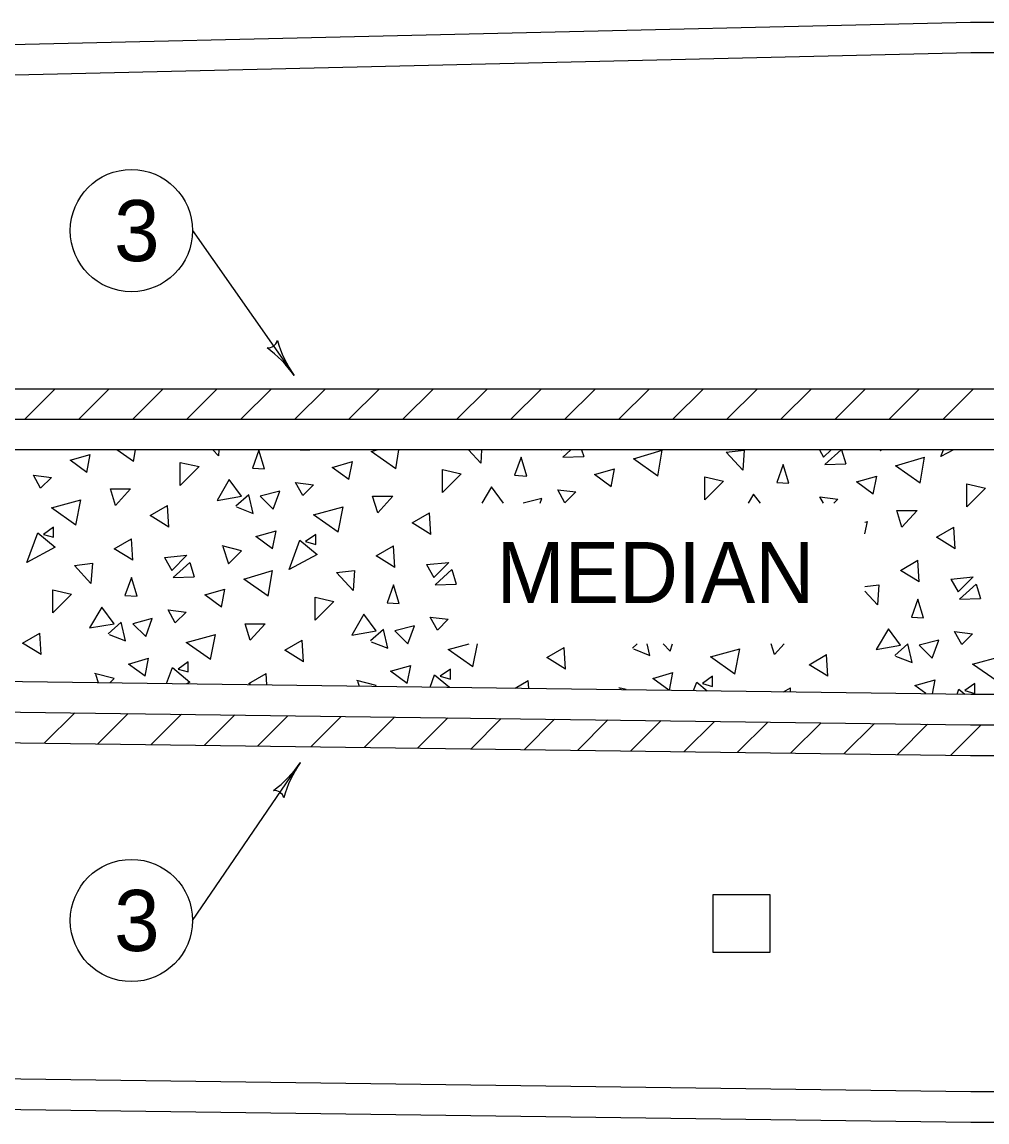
# Model space of a CAD drawing. Extents: x 1007 to 1035.5, y 1000.5 to 1021.5.
# Drawn here: x 1018.02 to 1021.178, y 1011.5 to 1015.1 of the extents above; entities that cross this region are included whole.
import ezdxf

# ---------------------------------------------------------------- set-up
doc = ezdxf.new("R2010")
doc.units = 0
doc.layers.add('Level 1', color=7, linetype='Continuous')

msp = doc.modelspace()

# ---------------------------------------------------------------- linework, layer by layer
at = {"layer": 'Level 1'}
for p, q in [((1018.0291, 1013.8), (1018.1291, 1013.9)), ((1018.2059, 1013.8), (1018.3059, 1013.9)), ((1018.3827, 1013.8), (1018.4827, 1013.9)), ((1018.5594, 1013.8), (1018.6594, 1013.9)), ((1018.7363, 1013.8), (1018.8363, 1013.9)), ((1018.913, 1013.8), (1019.013, 1013.9)), ((1019.0898, 1013.8), (1019.1898, 1013.9)), ((1019.2665, 1013.8), (1019.3665, 1013.9)), ((1019.4433, 1013.8), (1019.5433, 1013.9)), ((1019.6201, 1013.8), (1019.7201, 1013.9)), ((1019.7968, 1013.8), (1019.8968, 1013.9)), ((1019.9737, 1013.8), (1020.0737, 1013.9)), ((1020.1504, 1013.8), (1020.2504, 1013.9)), ((1020.3272, 1013.8), (1020.4272, 1013.9)), ((1020.504, 1013.8), (1020.604, 1013.9)), ((1020.6808, 1013.8), (1020.7808, 1013.9)), ((1020.8575, 1013.8), (1020.9575, 1013.9)), ((1021.0343, 1013.8), (1021.1343, 1013.9)), ((1034.875, 1013.7), (1007.625, 1013.7)), ((1034.875, 1013.7), (1007.625, 1013.7)), ((1018.3851, 1013.6613), (1018.3916, 1013.7)), ((1018.6633, 1013.6801), (1018.6449, 1013.7)), ((1018.6647, 1013.7), (1018.6633, 1013.6801)), ((1018.7953, 1013.6989), (1018.774, 1013.64)), ((1018.8141, 1013.6377), (1018.7953, 1013.6989)), ((1018.9319, 1013.6989), (1018.9331, 1013.7)), ((1018.9319, 1013.6989), (1018.9626, 1013.7)), ((1019.2431, 1013.6377), (1019.2534, 1013.7)), ((1019.5212, 1013.6565), (1019.4812, 1013.7)), ((1019.5243, 1013.7), (1019.5212, 1013.6565)), ((1019.7846, 1013.7), (1019.7852, 1013.6989)), ((1019.7852, 1013.6989), (1019.7863, 1013.7)), ((1019.7899, 1013.6754), (1019.8168, 1013.7)), ((1019.8516, 1013.7), (1019.8583, 1013.6778)), ((1020.101, 1013.6141), (1020.1152, 1013.6989)), ((1020.3249, 1013.6919), (1020.3838, 1013.6989)), ((1020.3792, 1013.6329), (1020.3249, 1013.6919)), ((1020.3838, 1013.6989), (1020.3792, 1013.6329)), ((1020.6295, 1013.7), (1020.6432, 1013.6754)), ((1020.6432, 1013.6754), (1020.6678, 1013.7)), ((1020.6478, 1013.6518), (1020.7006, 1013.7)), ((1020.7025, 1013.7), (1020.7162, 1013.6542)), ((1020.8282, 1013.7), (1020.8293, 1013.6966)), ((1020.8293, 1013.6966), (1020.8328, 1013.7)), ((1021.0687, 1013.7), (1021.0273, 1013.6778)), ((1021.0273, 1013.6778), (1021.0355, 1013.7)), ((1018.2319, 1013.6259), (1018.2437, 1013.6848)), ((1019.0898, 1013.6023), (1019.1017, 1013.6613)), ((1019.6532, 1013.6754), (1019.632, 1013.6164)), ((1019.672, 1013.6141), (1019.6532, 1013.6754)), ((1019.7899, 1013.6754), (1019.8583, 1013.6778)), ((1020.6478, 1013.6518), (1020.7162, 1013.6542)), ((1020.959, 1013.5905), (1020.9731, 1013.6754)), ((1018.5383, 1013.5834), (1018.5996, 1013.6448)), ((1018.774, 1013.64), (1018.8141, 1013.6377)), ((1019.3963, 1013.5599), (1019.4576, 1013.6212)), ((1019.632, 1013.6164), (1019.672, 1013.6141)), ((1019.9478, 1013.5788), (1019.9596, 1013.6377)), ((1020.5112, 1013.6518), (1020.4899, 1013.5929)), ((1020.53, 1013.5905), (1020.5112, 1013.6518)), ((1018.0811, 1013.574), (1018.1164, 1013.6094)), ((1018.6986, 1013.6023), (1018.6585, 1013.5339)), ((1018.7387, 1013.5481), (1018.6986, 1013.6023)), ((1018.939, 1013.5504), (1018.9743, 1013.5858)), ((1020.2543, 1013.5363), (1020.3155, 1013.5976)), ((1020.4899, 1013.5929), (1020.53, 1013.5905)), ((1020.8058, 1013.5552), (1020.8176, 1013.6141)), ((1018.3262, 1013.5174), (1018.3757, 1013.5717)), ((1018.6585, 1013.5339), (1018.7387, 1013.5481)), ((1018.7623, 1013.5528), (1018.7198, 1013.5151)), ((1018.7763, 1013.4915), (1018.7623, 1013.5528)), ((1018.8636, 1013.5646), (1018.7999, 1013.5481)), ((1018.7999, 1013.5481), (1018.8423, 1013.5057)), ((1018.8423, 1013.5057), (1018.8636, 1013.5646)), ((1019.1842, 1013.4939), (1019.2337, 1013.5481)), ((1019.5565, 1013.5788), (1019.5252, 1013.5252)), ((1019.5961, 1013.5252), (1019.5565, 1013.5788)), ((1019.7969, 1013.5269), (1019.8323, 1013.5623)), ((1020.4145, 1013.5552), (1020.3969, 1013.5252)), ((1020.4367, 1013.5252), (1020.4145, 1013.5552)), ((1021.1122, 1013.5128), (1021.1734, 1013.574)), ((1018.1965, 1013.4538), (1018.213, 1013.5363)), ((1018.5006, 1013.4468), (1018.4959, 1013.5174)), ((1018.7222, 1013.5128), (1018.7763, 1013.4915)), ((1019.0545, 1013.4303), (1019.071, 1013.5128)), ((1019.7215, 1013.541), (1019.6605, 1013.5252)), ((1019.7158, 1013.5252), (1019.7215, 1013.541)), ((1020.6768, 1013.5252), (1020.6903, 1013.5387)), ((1019.3586, 1013.4232), (1019.3538, 1013.4939)), ((1020.9, 1013.4468), (1020.9495, 1013.501)), ((1018.1235, 1013.4468), (1018.0905, 1013.4232)), ((1018.1235, 1013.4138), (1018.1235, 1013.4468)), ((1020.7788, 1013.4252), (1020.7869, 1013.4656)), ((1021.0745, 1013.376), (1021.0698, 1013.4468)), ((1018.0363, 1013.3313), (1018.0716, 1013.4279)), ((1018.0716, 1013.4279), (1018.1282, 1013.3808)), ((1018.0905, 1013.4232), (1018.1235, 1013.4138)), ((1018.3828, 1013.3383), (1018.378, 1013.409)), ((1018.84, 1013.376), (1018.8518, 1013.435)), ((1018.8943, 1013.3077), (1018.9296, 1013.4043)), ((1018.9296, 1013.4043), (1018.9862, 1013.3572)), ((1018.9814, 1013.4232), (1018.9484, 1013.3996)), ((1018.9814, 1013.3902), (1018.9814, 1013.4232)), ((1018.1282, 1013.3808), (1018.0363, 1013.3313)), ((1018.7387, 1013.369), (1018.675, 1013.3855)), ((1018.6773, 1013.3831), (1018.6963, 1013.3265)), ((1018.6963, 1013.3265), (1018.7387, 1013.369)), ((1018.9484, 1013.3996), (1018.9814, 1013.3902)), ((1019.2407, 1013.3148), (1019.236, 1013.3855)), ((1018.1918, 1013.3218), (1018.2508, 1013.3289)), ((1018.2508, 1013.3289), (1018.246, 1013.2629)), ((1018.4864, 1013.3478), (1018.5595, 1013.3548)), ((1018.4864, 1013.3478), (1018.51, 1013.3053)), ((1018.51, 1013.3053), (1018.5595, 1013.3548)), ((1018.5148, 1013.2818), (1018.5689, 1013.3313)), ((1018.5689, 1013.3313), (1018.5831, 1013.2841)), ((1018.9862, 1013.3572), (1018.8943, 1013.3077)), ((1019.3444, 1013.3242), (1019.4175, 1013.3313)), ((1019.368, 1013.2818), (1019.4175, 1013.3313)), ((1020.9566, 1013.2676), (1020.9519, 1013.3383)), ((1018.246, 1013.2629), (1018.1918, 1013.3218)), ((1018.8258, 1013.2205), (1018.84, 1013.3053)), ((1019.0498, 1013.2983), (1019.1087, 1013.3053)), ((1019.104, 1013.2393), (1019.0498, 1013.2983)), ((1019.1087, 1013.3053), (1019.104, 1013.2393)), ((1019.3444, 1013.3242), (1019.368, 1013.2818)), ((1019.3727, 1013.2582), (1019.4269, 1013.3077)), ((1019.4269, 1013.3077), (1019.4411, 1013.2606)), ((1018.378, 1013.2818), (1018.3568, 1013.2228)), ((1018.3969, 1013.2205), (1018.378, 1013.2818)), ((1018.5148, 1013.2818), (1018.5831, 1013.2841)), ((1019.236, 1013.2582), (1019.2148, 1013.1993)), ((1019.2548, 1013.1969), (1019.236, 1013.2582)), ((1019.3727, 1013.2582), (1019.4411, 1013.2606)), ((1020.7788, 1013.2527), (1020.8246, 1013.2582)), ((1020.8246, 1013.2582), (1020.8199, 1013.1922)), ((1021.0603, 1013.277), (1021.1334, 1013.2841)), ((1021.0603, 1013.277), (1021.0839, 1013.2346)), ((1021.0839, 1013.2346), (1021.1334, 1013.2841)), ((1021.0886, 1013.2111), (1021.1428, 1013.2606)), ((1021.1428, 1013.2606), (1021.1569, 1013.2134)), ((1018.1211, 1013.1663), (1018.1824, 1013.2276)), ((1018.3568, 1013.2228), (1018.3969, 1013.2205)), ((1018.6727, 1013.1851), (1018.6844, 1013.2441)), ((1020.8199, 1013.1922), (1020.7788, 1013.2368)), ((1018.2814, 1013.1851), (1018.2413, 1013.1168)), ((1018.3215, 1013.1309), (1018.2814, 1013.1851)), ((1018.9791, 1013.1427), (1019.0403, 1013.204)), ((1019.2148, 1013.1993), (1019.2548, 1013.1969)), ((1020.9519, 1013.2111), (1020.9307, 1013.1521)), ((1020.9708, 1013.1498), (1020.9519, 1013.2111)), ((1021.0886, 1013.2111), (1021.1569, 1013.2134)), ((1018.5218, 1013.1333), (1018.5572, 1013.1686)), ((1019.1393, 1013.1616), (1019.0993, 1013.0932)), ((1019.1794, 1013.1073), (1019.1393, 1013.1616)), ((1020.9307, 1013.1521), (1020.9708, 1013.1498)), ((1018.2413, 1013.1168), (1018.3215, 1013.1309)), ((1018.345, 1013.1356), (1018.3026, 1013.0979)), ((1018.3592, 1013.0743), (1018.345, 1013.1356)), ((1018.4464, 1013.1474), (1018.3828, 1013.1309)), ((1018.3828, 1013.1309), (1018.4252, 1013.0885)), ((1018.4252, 1013.0885), (1018.4464, 1013.1474)), ((1018.7669, 1013.0767), (1018.8164, 1013.1309)), ((1019.203, 1013.1121), (1019.1606, 1013.0743)), ((1019.2172, 1013.0508), (1019.203, 1013.1121)), ((1019.3043, 1013.1238), (1019.2407, 1013.1073)), ((1019.2831, 1013.0649), (1019.3043, 1013.1238)), ((1019.3798, 1013.1097), (1019.4151, 1013.1451)), ((1020.8553, 1013.1144), (1020.8152, 1013.0461)), ((1020.8953, 1013.0602), (1020.8553, 1013.1144)), ((1007.625, 1013.08), (1021.125, 1012.9)), ((1007.625, 1013.08), (1021.125, 1012.9)), ((1018.0834, 1013.0296), (1018.0787, 1013.1003)), ((1018.305, 1013.0956), (1018.3592, 1013.0743)), ((1018.6373, 1013.0131), (1018.6538, 1013.0956)), ((1018.9413, 1013.006), (1018.9367, 1013.0767)), ((1019.0993, 1013.0932), (1019.1794, 1013.1073)), ((1019.2407, 1013.1073), (1019.2831, 1013.0649)), ((1021.0203, 1013.0767), (1020.9566, 1013.0602)), ((1020.999, 1013.0178), (1021.0203, 1013.0767)), ((1021.0957, 1013.0626), (1021.131, 1013.0979)), ((1019.1629, 1013.072), (1019.2172, 1013.0508)), ((1019.4953, 1012.9895), (1019.5103, 1013.0644)), ((1019.7993, 1012.9824), (1019.7946, 1013.0531)), ((1020.0338, 1013.0644), (1020.0185, 1013.0508)), ((1020.0208, 1013.0484), (1020.0751, 1013.0272)), ((1020.0751, 1013.0272), (1020.0665, 1013.0644)), ((1020.118, 1013.0644), (1020.1411, 1013.0413)), ((1020.1411, 1013.0413), (1020.1494, 1013.0644)), ((1020.3533, 1012.9659), (1020.3698, 1013.0484)), ((1020.4828, 1013.0296), (1020.5147, 1013.0644)), ((1020.8152, 1013.0461), (1020.8953, 1013.0602)), ((1020.9189, 1013.0649), (1020.8765, 1013.0272)), ((1020.933, 1013.0037), (1020.9189, 1013.0649)), ((1020.9566, 1013.0602), (1020.999, 1013.0178)), ((1018.4228, 1012.9588), (1018.4346, 1013.0178)), ((1018.5643, 1013.006), (1018.5313, 1012.9824)), ((1018.5643, 1012.973), (1018.5643, 1013.006)), ((1020.6573, 1012.9588), (1020.6526, 1013.0296)), ((1020.8788, 1013.0248), (1020.933, 1013.0037)), ((1018.3215, 1012.9518), (1018.2578, 1012.9683)), ((1018.4933, 1012.9351), (1018.5124, 1012.9872)), ((1018.5124, 1012.9872), (1018.5689, 1012.94)), ((1018.5313, 1012.9824), (1018.5643, 1012.973)), ((1018.8213, 1012.9308), (1018.8188, 1012.9683)), ((1019.2808, 1012.9353), (1019.2926, 1012.9942)), ((1019.4222, 1012.9824), (1019.3892, 1012.9588)), ((1019.4222, 1012.9494), (1019.4222, 1012.9824)), ((1020.1391, 1012.9132), (1020.1505, 1012.9707)), ((1018.2602, 1012.9659), (1018.2694, 1012.9381)), ((1018.3073, 1012.9376), (1018.3215, 1012.9518)), ((1018.5689, 1012.94), (1018.5582, 1012.9343)), ((1019.1794, 1012.9282), (1019.1158, 1012.9447)), ((1019.1182, 1012.9423), (1019.1233, 1012.9267)), ((1019.3558, 1012.9236), (1019.3703, 1012.9636)), ((1019.3703, 1012.9636), (1019.4193, 1012.9228)), ((1019.3892, 1012.9588), (1019.4222, 1012.9494)), ((1019.6784, 1012.9193), (1019.6768, 1012.9447)), ((1020.2181, 1012.9121), (1020.2283, 1012.94)), ((1020.2283, 1012.94), (1020.2624, 1012.9115)), ((1020.2802, 1012.9588), (1020.2472, 1012.9353)), ((1020.2472, 1012.9353), (1020.2802, 1012.9258)), ((1020.2802, 1012.9258), (1020.2802, 1012.9588)), ((1020.9994, 1012.9017), (1021.0085, 1012.9471)), ((1021.1381, 1012.9353), (1021.1051, 1012.9117)), ((1021.1381, 1012.9023), (1021.1381, 1012.9353)), ((1019.1773, 1012.926), (1019.1794, 1012.9282)), ((1019.9974, 1012.915), (1019.9738, 1012.9212)), ((1019.9761, 1012.9188), (1019.9773, 1012.9153)), ((1020.5356, 1012.9078), (1020.5347, 1012.9212)), ((1021.0805, 1012.9006), (1021.0863, 1012.9164)), ((1021.0863, 1012.9164), (1021.1057, 1012.9003)), ((1021.1051, 1012.9117), (1021.1381, 1012.9023)), ((1021.125, 1012.9), (1034.875, 1012.9)), ((1018.0941, 1012.7404), (1018.1928, 1012.8391)), ((1018.2686, 1012.7381), (1018.3673, 1012.8368)), ((1018.443, 1012.7358), (1018.5418, 1012.8344)), ((1018.6175, 1012.7334), (1018.7162, 1012.8321)), ((1018.7919, 1012.7311), (1018.8906, 1012.8298)), ((1018.9663, 1012.7288), (1019.0651, 1012.8274)), ((1019.1408, 1012.7264), (1019.2395, 1012.8251)), ((1019.3153, 1012.7241), (1019.414, 1012.8228)), ((1019.4898, 1012.7218), (1019.5884, 1012.8205)), ((1019.6642, 1012.7194), (1019.7628, 1012.8182)), ((1019.8387, 1012.7172), (1019.9373, 1012.8158)), ((1020.0131, 1012.7148), (1020.1118, 1012.8135)), ((1020.1875, 1012.7125), (1020.2863, 1012.8112)), ((1020.362, 1012.7102), (1020.4607, 1012.8088)), ((1020.5364, 1012.7078), (1020.6352, 1012.8065)), ((1020.7109, 1012.7055), (1020.8096, 1012.8042)), ((1020.8853, 1012.7032), (1020.984, 1012.8018)), ((1021.0598, 1012.7008), (1021.1589, 1012.8))]:
    msp.add_line(p, q, dxfattribs=at)
for points in [[(1007.6227, 1014.785), (1021.1238, 1015.1), (1034.875, 1015.1)], [(1007.625, 1014.685), (1021.125, 1015), (1034.875, 1015)], [(1018.5783, 1014.4172), (1018.9108, 1013.9434)], [(1007.625, 1013.9), (1034.875, 1013.9)], [(1007.625, 1013.8), (1034.875, 1013.8)], [(1018.3851, 1013.6613), (1018.3303, 1013.7)], [(1019.2431, 1013.6377), (1019.1629, 1013.6943), (1019.1821, 1013.7)], [(1020.101, 1013.6141), (1020.0208, 1013.6707), (1020.1152, 1013.6989)], [(1018.2319, 1013.6259), (1018.1777, 1013.6659), (1018.2437, 1013.6848)], [(1018.5383, 1013.5834), (1018.5383, 1013.6589), (1018.5996, 1013.6448)], [(1019.0898, 1013.6023), (1019.0357, 1013.6424), (1019.1017, 1013.6613)], [(1020.959, 1013.5905), (1020.8788, 1013.6471), (1020.9731, 1013.6754)], [(1018.0811, 1013.574), (1018.0575, 1013.6164), (1018.1164, 1013.6094)], [(1019.3963, 1013.5599), (1019.3963, 1013.6353), (1019.4576, 1013.6212)], [(1019.9478, 1013.5788), (1019.8936, 1013.6188), (1019.9596, 1013.6377)], [(1018.939, 1013.5504), (1018.9154, 1013.5929), (1018.9743, 1013.5858)], [(1020.2543, 1013.5363), (1020.2543, 1013.6118), (1020.3155, 1013.5976)], [(1020.8058, 1013.5552), (1020.7516, 1013.5953), (1020.8176, 1013.6141)], [(1021.1122, 1013.5128), (1021.1122, 1013.5882), (1021.1734, 1013.574)], [(1018.3262, 1013.5174), (1018.3097, 1013.5717), (1018.3757, 1013.5717)], [(1019.1842, 1013.4939), (1019.1677, 1013.5481), (1019.2337, 1013.5481)], [(1019.7969, 1013.5269), (1019.7734, 1013.5693), (1019.8323, 1013.5623)], [(1020.6428, 1013.5252), (1020.6313, 1013.5458), (1020.6903, 1013.5387)], [(1018.1965, 1013.4538), (1018.1164, 1013.5104), (1018.213, 1013.5363)], [(1018.5006, 1013.4468), (1018.4393, 1013.4845), (1018.4959, 1013.5174)], [(1019.0545, 1013.4303), (1018.9743, 1013.4868), (1019.071, 1013.5128)], [(1019.3586, 1013.4232), (1019.2973, 1013.4609), (1019.3538, 1013.4939)], [(1020.9, 1013.4468), (1020.8836, 1013.501), (1020.9495, 1013.501)], [(1020.7788, 1013.4634), (1020.7869, 1013.4656)], [(1021.0745, 1013.376), (1021.0132, 1013.4138), (1021.0698, 1013.4468)], [(1018.3828, 1013.3383), (1018.3215, 1013.376), (1018.378, 1013.409)], [(1018.84, 1013.376), (1018.7858, 1013.4161), (1018.8518, 1013.435)], [(1019.2407, 1013.3148), (1019.1794, 1013.3525), (1019.236, 1013.3855)], [(1020.9566, 1013.2676), (1020.8953, 1013.3053), (1020.9519, 1013.3383)], [(1018.8258, 1013.2205), (1018.7458, 1013.277), (1018.84, 1013.3053)], [(1018.1211, 1013.1663), (1018.1211, 1013.2417), (1018.1824, 1013.2276)], [(1018.6727, 1013.1851), (1018.6184, 1013.2252), (1018.6844, 1013.2441)], [(1018.9791, 1013.1427), (1018.9791, 1013.2181), (1019.0403, 1013.204)], [(1018.5218, 1013.1333), (1018.4983, 1013.1757), (1018.5572, 1013.1686)], [(1019.3798, 1013.1097), (1019.3562, 1013.1521), (1019.4151, 1013.1451)], [(1018.7669, 1013.0767), (1018.7504, 1013.1309), (1018.8164, 1013.1309)], [(1018.0834, 1013.0296), (1018.0221, 1013.0673), (1018.0787, 1013.1003)], [(1018.6373, 1013.0131), (1018.5572, 1013.0696), (1018.6538, 1013.0956)], [(1018.9413, 1013.006), (1018.8801, 1013.0437), (1018.9367, 1013.0767)], [(1021.0957, 1013.0626), (1021.0721, 1013.105), (1021.131, 1013.0979)], [(1019.4953, 1012.9895), (1019.4151, 1013.0461), (1019.4835, 1013.0644)], [(1019.7993, 1012.9824), (1019.738, 1013.0202), (1019.7946, 1013.0531)], [(1020.3533, 1012.9659), (1020.2731, 1013.0225), (1020.3698, 1013.0484)], [(1020.4828, 1013.0296), (1020.4723, 1013.0644)], [(1018.4228, 1012.9588), (1018.3686, 1012.9989), (1018.4346, 1013.0178)], [(1020.6573, 1012.9588), (1020.596, 1012.9966), (1020.6526, 1013.0296)], [(1021.2112, 1012.9423), (1021.131, 1012.9989), (1021.2277, 1013.0248)], [(1007.6263, 1012.9799), (1021.1243, 1012.8), (1034.875, 1012.8)], [(1018.7685, 1012.9314), (1018.7623, 1012.9353), (1018.8188, 1012.9683)], [(1019.2808, 1012.9353), (1019.2266, 1012.9753), (1019.2926, 1012.9942)], [(1020.1367, 1012.9132), (1020.0845, 1012.9518), (1020.1505, 1012.9707)], [(1019.6343, 1012.9199), (1019.6768, 1012.9447)], [(1020.978, 1012.902), (1020.9425, 1012.9282), (1021.0085, 1012.9471)], [(1020.5124, 1012.9082), (1020.5347, 1012.9212)], [(1007.625, 1012.8799), (1021.1237, 1012.7), (1034.875, 1012.7)], [(1018.5783, 1012.1595), (1018.9306, 1012.676)], [(1007.6263, 1011.78), (1021.1257, 1011.6), (1034.875, 1011.6)], [(1007.625, 1011.68), (1021.125, 1011.5), (1034.875, 1011.5)]]:
    msp.add_lwpolyline(points, dxfattribs=at)
msp.add_lwpolyline([(1020.2813, 1012.0563), (1020.4688, 1012.0563), (1020.4688, 1012.2438), (1020.2813, 1012.2438)], close=True, dxfattribs=at)
for centre in [(1018.3783, 1014.4172), (1018.3783, 1012.1595)]:
    msp.add_circle(centre, 0.2, dxfattribs=at)
for centre, radius, start, end in [((1018.8255, 1014.065), 0.0312, 263.8308, 345.9475), ((1019.2305, 1014.1678), 0.3906, 196.4034, 215.0501), ((1018.591, 1013.719), 0.3906, 35.0562, 53.725), ((1018.591, 1013.719), 0.3906, 35.044, 35.0562), ((1018.6079, 1012.8961), 0.3906, 307.0534, 325.7001), ((1019.2533, 1012.4559), 0.3906, 145.7062, 164.375), ((1019.2533, 1012.4559), 0.3906, 145.694, 145.7062), ((1018.8469, 1012.5533), 0.0312, 14.4808, 96.5975)]:
    msp.add_arc(centre, radius, start, end, dxfattribs=at)

# ---------------------------------------------------------------- texts
for s, p in [('3', (1018.3217, 1014.3172)), ('MEDIAN', (1019.5729, 1013.1982)), ('3', (1018.3217, 1012.0595))]:
    msp.add_text(s, height=0.2, dxfattribs=at).set_placement(p)

doc.saveas('drawing.dxf')
